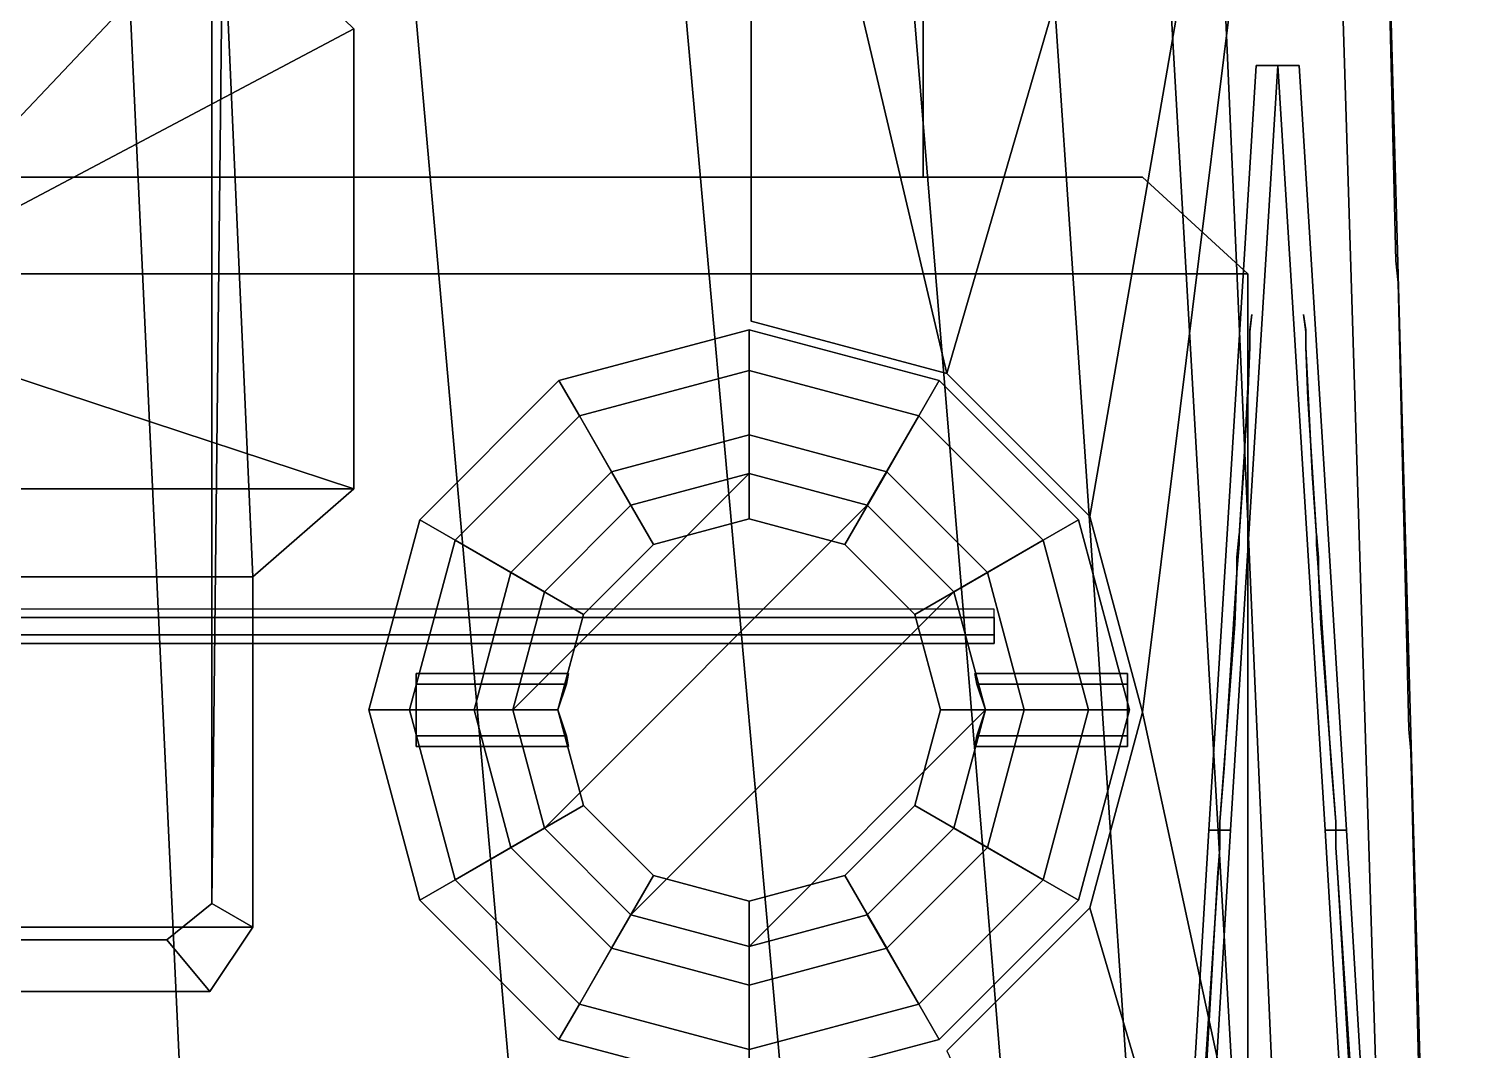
# Model space of a CAD drawing. Header units: millimetres. Extents: x -9 to 9, y -100 to 98.
# Drawn here: x 2.19 to 8.9, y 25.19 to 29.94 of the extents above; entities that cross this region are included whole.
import ezdxf

# ---------------------------------------------------------------- set-up
doc = ezdxf.new("R2010")
doc.units = ezdxf.units.MM
for name, color, linetype in [('crane', 4, 'Continuous'), ('railings', 6, 'Continuous'), ('superstructure', 3, 'Continuous')]:
    doc.layers.add(name, color=color, linetype=linetype)

msp = doc.modelspace()

# ---------------------------------------------------------------- linework, layer by layer
for points in [[(3.12, 20.15, -5.73), (1.7, 20.15, -5.92), (1.03, 34.97, -5.92), (2.43, 34.97, -5.73)], [(4.86, 20.15, -5.46), (3.12, 20.15, -5.73), (2.43, 34.97, -5.73), (3.55, 34.97, -5.46)], [(6.13, 20.15, -4.84), (4.86, 20.15, -5.46), (3.55, 34.97, -5.46), (4.8, 34.97, -4.84)], [(7.12, 20.15, -3.95), (6.13, 20.15, -4.84), (4.8, 34.97, -4.84), (5.9, 34.97, -3.95)], [(7.63, 20.15, -3.2), (7.12, 20.15, -3.95), (5.9, 34.97, -3.95), (6.63, 34.97, -3.2)], [(8.07, 20.15, -2.17), (7.63, 20.15, -3.2), (6.63, 34.97, -3.2), (7.22, 34.97, -2.17)], [(8.19, 20.15, -1.44), (8.07, 20.15, -2.17), (7.22, 34.97, -2.17), (7.54, 34.97, -1.44)], [(8.61, 20.15, 4.38), (8.19, 20.15, -1.44), (7.54, 34.97, -1.44), (8.15, 34.97, 4.38)], [(8.8, 20.15, 7.23), (8.61, 20.15, 4.38), (8.15, 34.97, 4.38), (8.39, 34.97, 7.23)]]:
    msp.add_3dface(points)
at = {"layer": 'crane'}
for points in [[(7.68, 26.21, 8.21), (7.9, 29.77, 7.24), (8, 29.77, 7.24), (7.78, 26.21, 8.21)], [(7.9, 29.77, 7.32), (7.9, 29.77, 7.24), (7.68, 26.21, 8.21), (7.68, 26.21, 8.39)], [(7.78, 26.21, 8.39), (8, 29.77, 7.32), (7.9, 29.77, 7.32), (7.68, 26.21, 8.39)], [(7.78, 26.21, 9.51), (8, 29.77, 7.44), (7.9, 29.77, 7.44), (7.68, 26.21, 9.51)], [(7.9, 29.77, 7.44), (7.9, 29.77, 7.32), (7.68, 26.21, 9.33), (7.68, 26.21, 9.51)], [(7.68, 26.21, 9.33), (7.9, 29.77, 7.32), (8, 29.77, 7.32), (7.78, 26.21, 9.33)], [(7.78, 26.21, 8.21), (8, 29.77, 7.24), (8, 29.77, 7.32), (7.78, 26.21, 8.39)], [(7.78, 26.21, 9.33), (8, 29.77, 7.32), (8, 29.77, 7.44), (7.78, 26.21, 9.51)], [(8, 29.77, 7.32), (8, 29.77, 7.24), (7.9, 29.77, 7.24), (7.9, 29.77, 7.32)], [(8, 29.77, 7.44), (8, 29.77, 7.32), (7.9, 29.77, 7.32), (7.9, 29.77, 7.44)], [(8.22, 26.21, 8.21), (8, 29.77, 7.24), (8.1, 29.77, 7.24), (8.32, 26.21, 8.21)], [(8, 29.77, 7.32), (8, 29.77, 7.24), (8.22, 26.21, 8.21), (8.22, 26.21, 8.39)], [(8.32, 26.21, 8.39), (8.1, 29.77, 7.32), (8, 29.77, 7.32), (8.22, 26.21, 8.39)], [(8.1, 29.77, 7.32), (8.1, 29.77, 7.24), (8, 29.77, 7.24), (8, 29.77, 7.32)], [(8.32, 26.21, 9.51), (8.1, 29.77, 7.44), (8, 29.77, 7.44), (8.22, 26.21, 9.51)], [(8, 29.77, 7.44), (8, 29.77, 7.32), (8.22, 26.21, 9.33), (8.22, 26.21, 9.51)], [(8.1, 29.77, 7.44), (8.1, 29.77, 7.32), (8, 29.77, 7.32), (8, 29.77, 7.44)], [(8.22, 26.21, 9.33), (8, 29.77, 7.32), (8.1, 29.77, 7.32), (8.32, 26.21, 9.33)], [(8.32, 26.21, 8.21), (8.1, 29.77, 7.24), (8.1, 29.77, 7.32), (8.32, 26.21, 8.39)], [(8.32, 26.21, 9.33), (8.1, 29.77, 7.32), (8.1, 29.77, 7.44), (8.32, 26.21, 9.51)], [(7.87, 28.44, 7.7), (7.87, 28.54, 8.02), (7.88, 28.61, 7.98), (7.87, 28.53, 7.67)], [(7.87, 28.53, 7.67), (7.88, 28.61, 7.98), (7.87, 28.54, 8.02), (7.87, 28.44, 7.7)], [(8.13, 28.53, 7.67), (8.12, 28.61, 7.98), (8.13, 28.54, 8.02), (8.13, 28.44, 7.7)], [(8.13, 28.44, 7.7), (8.13, 28.54, 8.02), (8.12, 28.61, 7.98), (8.13, 28.53, 7.67)], [(7.87, 28.46, 7.69), (7.84, 27.87, 8.4), (7.82, 27.58, 8.56), (7.86, 28.22, 7.76)], [(7.86, 28.22, 7.76), (7.82, 27.58, 8.56), (7.84, 27.87, 8.4), (7.87, 28.46, 7.69)], [(8.14, 28.22, 7.76), (8.18, 27.58, 8.56), (8.16, 27.87, 8.4), (8.13, 28.46, 7.69)], [(8.13, 28.46, 7.69), (8.16, 27.87, 8.4), (8.18, 27.58, 8.56), (8.14, 28.22, 7.76)], [(7.82, 27.54, 7.97), (7.82, 27.59, 8.56), (7.81, 27.48, 8.62), (7.81, 27.41, 8.01)], [(7.81, 27.41, 8.01), (7.81, 27.48, 8.62), (7.82, 27.59, 8.56), (7.82, 27.54, 7.97)], [(8.19, 27.41, 8.01), (8.19, 27.48, 8.62), (8.18, 27.59, 8.56), (8.18, 27.54, 7.97)], [(8.18, 27.54, 7.97), (8.18, 27.59, 8.56), (8.19, 27.48, 8.62), (8.19, 27.41, 8.01)], [(7.8, 27.17, 8.08), (7.73, 26.25, 9.33), (7.75, 26.5, 9.17), (7.81, 27.41, 8.01)], [(7.81, 27.41, 8.01), (7.75, 26.5, 9.17), (7.73, 26.25, 9.33), (7.8, 27.17, 8.08)], [(8.2, 27.17, 8.08), (8.27, 26.25, 9.33), (8.25, 26.5, 9.17), (8.19, 27.41, 8.01)], [(8.19, 27.41, 8.01), (8.25, 26.5, 9.17), (8.27, 26.25, 9.33), (8.2, 27.17, 8.08)], [(7.73, 26.13, 8.37), (7.73, 26.13, 9.33), (7.73, 26.25, 9.34), (7.73, 26.25, 8.36)], [(7.73, 26.25, 8.36), (7.73, 26.25, 9.34), (7.73, 26.13, 9.33), (7.73, 26.13, 8.37)], [(8.27, 26.25, 8.36), (8.27, 26.25, 9.34), (8.27, 26.13, 9.33), (8.27, 26.13, 8.37)], [(8.27, 26.13, 8.37), (8.27, 26.13, 9.33), (8.27, 26.25, 9.34), (8.27, 26.25, 8.36)], [(7.2, 16.53, 8.14), (7.78, 26.21, 8.39), (7.68, 26.21, 8.39), (7.1, 16.53, 8.14)], [(7.68, 26.21, 8.39), (7.68, 26.21, 8.21), (7.1, 16.53, 8.05), (7.1, 16.53, 8.14)], [(7.1, 16.53, 8.05), (7.68, 26.21, 8.21), (7.78, 26.21, 8.21), (7.2, 16.53, 8.05)], [(7.68, 26.21, 9.51), (7.68, 26.21, 9.33), (7.1, 16.53, 8.24), (7.1, 16.53, 8.38)], [(7.1, 16.53, 8.24), (7.68, 26.21, 9.33), (7.78, 26.21, 9.33), (7.2, 16.53, 8.24)], [(7.2, 16.53, 8.38), (7.78, 26.21, 9.51), (7.68, 26.21, 9.51), (7.1, 16.53, 8.38)], [(7.2, 16.53, 8.05), (7.78, 26.21, 8.21), (7.78, 26.21, 8.39), (7.2, 16.53, 8.14)], [(7.2, 16.53, 8.24), (7.78, 26.21, 9.33), (7.78, 26.21, 9.51), (7.2, 16.53, 8.38)], [(8.22, 26.21, 9.51), (8.22, 26.21, 9.33), (8.8, 16.53, 8.24), (8.8, 16.53, 8.38)], [(8.8, 16.53, 8.24), (8.22, 26.21, 9.33), (8.32, 26.21, 9.33), (8.9, 16.53, 8.24)], [(8.9, 16.53, 8.38), (8.32, 26.21, 9.51), (8.22, 26.21, 9.51), (8.8, 16.53, 8.38)], [(8.9, 16.53, 8.14), (8.32, 26.21, 8.39), (8.22, 26.21, 8.39), (8.8, 16.53, 8.14)], [(8.22, 26.21, 8.39), (8.22, 26.21, 8.21), (8.8, 16.53, 8.05), (8.8, 16.53, 8.14)], [(8.8, 16.53, 8.05), (8.22, 26.21, 8.21), (8.32, 26.21, 8.21), (8.9, 16.53, 8.05)], [(8.9, 16.53, 8.24), (8.32, 26.21, 9.33), (8.32, 26.21, 9.51), (8.9, 16.53, 8.38)], [(8.9, 16.53, 8.05), (8.32, 26.21, 8.21), (8.32, 26.21, 8.39), (8.9, 16.53, 8.14)], [(7.64, 24.77, 8.34), (7.73, 26.13, 9.33), (7.72, 25.99, 9.31), (7.64, 24.63, 8.33)], [(7.64, 24.63, 8.33), (7.72, 25.99, 9.31), (7.73, 26.13, 9.33), (7.64, 24.77, 8.34)], [(8.36, 24.63, 8.33), (8.28, 25.99, 9.31), (8.27, 26.13, 9.33), (8.36, 24.77, 8.34)], [(8.36, 24.77, 8.34), (8.27, 26.13, 9.33), (8.28, 25.99, 9.31), (8.36, 24.63, 8.33)]]:
    msp.add_3dface(points, dxfattribs=at)
at = {"layer": 'railings'}
for points in [[(6.35, 29.39, 10.33), (6.35, 31.7, 10.33), (6.35, 31.7, 10.22), (6.35, 29.39, 10.22)], [(6.35, 29.39, 10.22), (6.35, 31.7, 10.22), (6.35, 31.7, 10.33), (6.35, 29.39, 10.33)], [(6.35, 29.39, 10.69), (6.35, 31.7, 10.69), (6.35, 31.7, 10.8), (6.35, 29.39, 10.8)], [(6.35, 29.39, 10.8), (6.35, 31.7, 10.8), (6.35, 31.7, 10.69), (6.35, 29.39, 10.69)], [(8.55, 28.86, 7.79), (8.5, 30.94, 7.79), (8.5, 30.94, 7.68), (8.55, 28.86, 7.68)], [(8.55, 28.86, 7.68), (8.5, 30.94, 7.68), (8.5, 30.94, 7.79), (8.55, 28.86, 7.79)], [(8.55, 28.86, 8.15), (8.5, 30.94, 8.15), (8.5, 30.94, 8.26), (8.55, 28.86, 8.26)], [(8.55, 28.86, 8.26), (8.5, 30.94, 8.26), (8.5, 30.94, 8.15), (8.55, 28.86, 8.15)], [(3.7, 29.94, 12), (3.7, 29.94, 13.03), (3.7, 29.86, 13.03), (3.7, 29.86, 12)], [(3.7, 29.86, 12), (3.7, 29.86, 13.03), (3.7, 29.94, 13.03), (3.7, 29.94, 12)], [(3.7, 27.88, 12.56), (3.7, 29.86, 12.56), (3.7, 29.86, 12.45), (3.7, 27.88, 12.45)], [(3.7, 27.88, 12.45), (3.7, 29.86, 12.45), (3.7, 29.86, 12.56), (3.7, 27.88, 12.56)], [(3.7, 27.88, 12.92), (3.7, 29.86, 12.92), (3.7, 29.86, 13.03), (3.7, 27.88, 13.03)], [(3.7, 27.88, 13.03), (3.7, 29.86, 13.03), (3.7, 29.86, 12.92), (3.7, 27.88, 12.92)], [(6.35, 29.39, 9.77), (6.35, 29.39, 10.8), (6.35, 29.25, 10.8), (6.35, 29.25, 9.77)], [(6.35, 29.25, 9.77), (6.35, 29.25, 10.8), (6.35, 29.39, 10.8), (6.35, 29.39, 9.77)], [(7.23, 29.25, 10.33), (6.35, 29.25, 10.33), (6.35, 29.25, 10.22), (7.23, 29.25, 10.22)], [(7.23, 29.25, 10.22), (6.35, 29.25, 10.22), (6.35, 29.25, 10.33), (7.23, 29.25, 10.33)], [(7.23, 29.25, 10.69), (6.35, 29.25, 10.69), (6.35, 29.25, 10.8), (7.23, 29.25, 10.8)], [(7.23, 29.25, 10.8), (6.35, 29.25, 10.8), (6.35, 29.25, 10.69), (7.23, 29.25, 10.69)], [(7.23, 29.25, 9.77), (7.23, 29.25, 10.8), (7.37, 29.25, 10.8), (7.37, 29.25, 9.77)], [(7.37, 29.25, 9.77), (7.37, 29.25, 10.8), (7.23, 29.25, 10.8), (7.23, 29.25, 9.77)], [(7.86, 28.8, 10.33), (7.37, 29.25, 10.33), (7.37, 29.25, 10.22), (7.86, 28.8, 10.22)], [(7.86, 28.8, 10.22), (7.37, 29.25, 10.22), (7.37, 29.25, 10.33), (7.86, 28.8, 10.33)], [(7.86, 28.8, 10.69), (7.37, 29.25, 10.69), (7.37, 29.25, 10.8), (7.86, 28.8, 10.8)], [(7.86, 28.8, 10.8), (7.37, 29.25, 10.8), (7.37, 29.25, 10.69), (7.86, 28.8, 10.69)], [(7.86, 26.79, 10.33), (7.86, 28.8, 10.33), (7.86, 28.8, 10.22), (7.86, 26.79, 10.22)], [(7.86, 26.79, 10.8), (7.86, 28.8, 10.8), (7.86, 28.8, 10.69), (7.86, 26.79, 10.69)], [(7.86, 28.8, 9.77), (7.86, 28.8, 10.8), (7.86, 28.66, 10.8), (7.86, 28.66, 9.77)], [(7.86, 28.66, 9.77), (7.86, 28.66, 10.8), (7.86, 28.8, 10.8), (7.86, 28.8, 9.77)], [(8.55, 28.86, 7.23), (8.55, 28.86, 8.26), (8.56, 28.76, 8.26), (8.56, 28.76, 7.23)], [(8.56, 28.76, 7.23), (8.56, 28.76, 8.26), (8.55, 28.86, 8.26), (8.55, 28.86, 7.23)], [(8.61, 26.68, 7.68), (8.56, 28.76, 7.68), (8.56, 28.76, 7.79), (8.61, 26.68, 7.79)], [(8.61, 26.68, 7.79), (8.56, 28.76, 7.79), (8.56, 28.76, 7.68), (8.61, 26.68, 7.68)], [(8.61, 26.68, 8.26), (8.56, 28.76, 8.26), (8.56, 28.76, 8.15), (8.61, 26.68, 8.15)], [(8.61, 26.68, 8.15), (8.56, 28.76, 8.15), (8.56, 28.76, 8.26), (8.61, 26.68, 8.26)], [(7.86, 26.79, 10.22), (7.86, 28.66, 10.22), (7.86, 28.66, 10.33), (7.86, 26.79, 10.33)], [(7.86, 26.79, 10.69), (7.86, 28.66, 10.69), (7.86, 28.66, 10.8), (7.86, 26.79, 10.8)], [(3.7, 27.88, 12), (3.7, 27.88, 13.03), (3.7, 27.8, 13.03), (3.7, 27.8, 12)], [(3.7, 27.8, 12), (3.7, 27.8, 13.03), (3.7, 27.88, 13.03), (3.7, 27.88, 12)], [(3.7, 27.8, 12.56), (3.23, 27.39, 12.56), (3.23, 27.39, 12.45), (3.7, 27.8, 12.45)], [(3.7, 27.8, 12.45), (3.23, 27.39, 12.45), (3.23, 27.39, 12.56), (3.7, 27.8, 12.56)], [(3.7, 27.8, 12.92), (3.23, 27.39, 12.92), (3.23, 27.39, 13.03), (3.7, 27.8, 13.03)], [(3.7, 27.8, 13.03), (3.23, 27.39, 13.03), (3.23, 27.39, 12.92), (3.7, 27.8, 12.92)], [(3.23, 27.33, 12), (3.23, 27.33, 13.03), (3.23, 27.39, 13.03), (3.23, 27.39, 12)], [(3.23, 27.39, 12), (3.23, 27.39, 13.03), (3.23, 27.33, 13.03), (3.23, 27.33, 12)], [(3.23, 27.33, 12.45), (3.23, 25.82, 12.45), (3.23, 25.82, 12.56), (3.23, 27.33, 12.56)], [(3.23, 27.33, 12.56), (3.23, 25.82, 12.56), (3.23, 25.82, 12.45), (3.23, 27.33, 12.45)], [(3.23, 27.33, 13.03), (3.23, 25.82, 13.03), (3.23, 25.82, 12.92), (3.23, 27.33, 12.92)], [(3.23, 27.33, 12.92), (3.23, 25.82, 12.92), (3.23, 25.82, 13.03), (3.23, 27.33, 13.03)], [(7.86, 26.69, 9.77), (7.86, 26.69, 10.8), (7.86, 26.79, 10.8), (7.86, 26.79, 9.77)], [(7.86, 26.79, 9.77), (7.86, 26.79, 10.8), (7.86, 26.69, 10.8), (7.86, 26.69, 9.77)], [(7.86, 24.6, 10.33), (7.86, 26.69, 10.33), (7.86, 26.69, 10.22), (7.86, 24.6, 10.22)], [(7.86, 24.6, 10.22), (7.86, 26.69, 10.22), (7.86, 26.69, 10.33), (7.86, 24.6, 10.33)], [(7.86, 24.6, 10.69), (7.86, 26.69, 10.69), (7.86, 26.69, 10.8), (7.86, 24.6, 10.8)], [(7.86, 24.6, 10.8), (7.86, 26.69, 10.8), (7.86, 26.69, 10.69), (7.86, 24.6, 10.69)], [(8.61, 26.68, 7.23), (8.61, 26.68, 8.26), (8.62, 26.58, 8.26), (8.62, 26.58, 7.23)], [(8.62, 26.58, 7.23), (8.62, 26.58, 8.26), (8.61, 26.68, 8.26), (8.61, 26.68, 7.23)], [(8.67, 24.5, 7.68), (8.62, 26.58, 7.68), (8.62, 26.58, 7.79), (8.67, 24.5, 7.79)], [(8.67, 24.5, 7.79), (8.62, 26.58, 7.79), (8.62, 26.58, 7.68), (8.67, 24.5, 7.68)], [(8.67, 24.5, 8.26), (8.62, 26.58, 8.26), (8.62, 26.58, 8.15), (8.67, 24.5, 8.15)], [(8.67, 24.5, 8.15), (8.62, 26.58, 8.15), (8.62, 26.58, 8.26), (8.67, 24.5, 8.26)], [(3.23, 25.82, 12), (3.23, 25.82, 13.03), (3.23, 25.76, 13.03), (3.23, 25.76, 12)], [(3.23, 25.76, 12), (3.23, 25.76, 13.03), (3.23, 25.82, 13.03), (3.23, 25.82, 12)], [(3.23, 25.76, 12.45), (3.03, 25.46, 12.45), (3.03, 25.46, 12.56), (3.23, 25.76, 12.56)], [(3.23, 25.76, 12.56), (3.03, 25.46, 12.56), (3.03, 25.46, 12.45), (3.23, 25.76, 12.45)], [(3.23, 25.76, 13.03), (3.03, 25.46, 13.03), (3.03, 25.46, 12.92), (3.23, 25.76, 12.92)], [(3.23, 25.76, 12.92), (3.03, 25.46, 12.92), (3.03, 25.46, 13.03), (3.23, 25.76, 13.03)], [(-2.97, 25.46, 13.03), (2.97, 25.46, 13.03), (2.97, 25.46, 12.92), (-2.97, 25.46, 12.92)], [(-2.97, 25.46, 12.92), (2.97, 25.46, 12.92), (2.97, 25.46, 13.03), (-2.97, 25.46, 13.03)], [(-2.97, 25.46, 12.45), (2.97, 25.46, 12.45), (2.97, 25.46, 12.56), (-2.97, 25.46, 12.56)], [(-2.97, 25.46, 12.56), (2.97, 25.46, 12.56), (2.97, 25.46, 12.45), (-2.97, 25.46, 12.45)], [(3.03, 25.46, 12), (3.03, 25.46, 13.03), (2.97, 25.46, 13.03), (2.97, 25.46, 12)], [(2.97, 25.46, 12), (2.97, 25.46, 13.03), (3.03, 25.46, 13.03), (3.03, 25.46, 12)]]:
    msp.add_3dface(points, dxfattribs=at)
at = {"layer": 'superstructure'}
for points in [[(3.04, 25.87, 9.77), (3.04, 38.72, 9.77), (3.04, 38.72, 11.95), (3.04, 25.87, 11.95)], [(3.04, 25.87, 11.95), (3.04, 38.72, 11.95), (3.09, 35.26, 11.95), (3.09, 30.53, 11.95)], [(6.35, 29.25, 9.77), (6.35, 37.72, 9.77), (-6.35, 37.72, 9.77), (-6.35, 29.25, 9.77)], [(5.55, 29.25, 9.72), (5.55, 37.72, 9.72), (6.35, 37.72, 9.72), (6.35, 29.25, 9.72)], [(6.35, 29.25, 9.72), (6.35, 37.72, 9.72), (6.35, 37.72, 9.77), (6.35, 29.25, 9.77)], [(3.09, 30.53, 12), (3.09, 35.26, 12), (1.36, 34.07, 12), (1.36, 28.7, 12)], [(5.8046, 31.1154, 7.23), (6.46, 28.3362, 7.23), (8.39, 34.97, 7.23), (5.91, 31.37, 7.23)], [(8.39, 34.97, 7.23), (6.46, 28.3362, 7.23), (6.46, 28.3362, 7.23), (7.1262, 27.67, 7.23)], [(8.39, 34.97, 7.23), (7.1262, 27.67, 7.23), (7.1262, 27.67, 7.23), (7.37, 26.76, 7.23)], [(8.39, 34.97, 7.23), (7.37, 26.76, 7.23), (7.37, 26.76, 7.23), (8.8, 20.15, 7.23)], [(5.55, 28.58, 7.23), (6.46, 28.3362, 7.23), (5.8046, 31.1154, 7.23), (5.55, 31.01, 7.23)], [(5.55, 28.58, 7.23), (5.55, 31.01, 7.23), (5.55, 31.01, 9.72), (5.55, 28.58, 9.72)], [(3.7, 29.94, 12), (3.09, 30.53, 12), (1.36, 28.7, 12)], [(3.04, 25.87, 11.95), (3.09, 30.53, 11.95), (3.23, 27.39, 11.95), (3.23, 25.76, 11.95)], [(3.23, 27.39, 11.95), (3.09, 30.53, 11.95), (3.7, 29.94, 11.95), (3.7, 27.8, 11.95)], [(3.7, 27.8, 12), (3.7, 29.94, 12), (1.36, 28.7, 12), (1.27, 28.6, 12)], [(3.7, 27.8, 11.95), (3.7, 29.94, 11.95), (3.7, 29.94, 12), (3.7, 27.8, 12)], [(-7.86, 28.8, 9.72), (-7.37, 29.25, 9.72), (7.37, 29.25, 9.72), (7.86, 28.8, 9.72)], [(7.86, 28.8, 9.77), (7.37, 29.25, 9.77), (-7.37, 29.25, 9.77), (-7.86, 28.8, 9.77)], [(7.37, 29.25, 9.77), (7.37, 29.25, 9.72), (-7.37, 29.25, 9.72), (-7.37, 29.25, 9.77)], [(7.86, 28.8, 9.72), (7.37, 29.25, 9.72), (7.37, 29.25, 9.77), (7.86, 28.8, 9.77)], [(7.86, 24.5, 9.77), (7.86, 28.8, 9.77), (-7.86, 28.8, 9.77), (-7.86, 24.5, 9.77)], [(-7.86, 24.5, 9.72), (-7.86, 28.8, 9.72), (7.86, 28.8, 9.72), (7.86, 24.5, 9.72)], [(7.86, 28.8, 9.72), (7.86, 28.8, 9.77), (7.86, 24.5, 9.77), (7.86, 24.5, 9.72)], [(1.27, 28.6, 12), (-1.27, 28.6, 12), (-3.7, 27.8, 12), (3.7, 27.8, 12)], [(4.655, 28.3029, 11.68), (5.54, 28.54, 11.68), (5.54, 28.35, 11.17), (4.75, 28.1383, 11.17)], [(5.54, 28.54, 11.85), (4.655, 28.3029, 11.85), (4.75, 28.1383, 12.51), (5.54, 28.35, 12.51)], [(5.54, 28.54, 11.68), (4.655, 28.3029, 11.68), (4.655, 28.3029, 11.85), (5.54, 28.54, 11.85)], [(5.54, 28.54, 11.68), (6.425, 28.3029, 11.68), (6.33, 28.1383, 11.17), (5.54, 28.35, 11.17)], [(6.425, 28.3029, 11.85), (5.54, 28.54, 11.85), (5.54, 28.35, 12.51), (6.33, 28.1383, 12.51)], [(6.425, 28.3029, 11.68), (5.54, 28.54, 11.68), (5.54, 28.54, 11.85), (6.425, 28.3029, 11.85)], [(6.46, 28.3362, 7.23), (5.55, 28.58, 7.23), (5.55, 28.58, 9.72), (6.46, 28.3362, 9.72)], [(4.75, 28.1383, 11.17), (5.54, 28.35, 11.17), (5.54, 28.05, 10.7), (4.9, 27.8785, 10.7)], [(5.54, 28.35, 12.51), (4.75, 28.1383, 12.51), (4.99, 27.7226, 12.51), (5.54, 27.87, 12.51)], [(5.54, 28.35, 11.17), (6.33, 28.1383, 11.17), (6.18, 27.8785, 10.7), (5.54, 28.05, 10.7)], [(6.33, 28.1383, 12.51), (5.54, 28.35, 12.51), (5.54, 27.87, 12.51), (6.09, 27.7226, 12.51)], [(7.1262, 27.67, 7.23), (6.46, 28.3362, 7.23), (6.46, 28.3362, 9.72), (7.1262, 27.67, 9.72)], [(4.0071, 27.655, 11.68), (4.655, 28.3029, 11.68), (4.75, 28.1383, 11.17), (4.1717, 27.56, 11.17)], [(4.655, 28.3029, 11.85), (4.0071, 27.655, 11.85), (4.1717, 27.56, 12.51), (4.75, 28.1383, 12.51)], [(4.655, 28.3029, 11.68), (4.0071, 27.655, 11.68), (4.0071, 27.655, 11.85), (4.655, 28.3029, 11.85)], [(6.425, 28.3029, 11.68), (7.0729, 27.655, 11.68), (6.9083, 27.56, 11.17), (6.33, 28.1383, 11.17)], [(7.0729, 27.655, 11.85), (6.425, 28.3029, 11.85), (6.33, 28.1383, 12.51), (6.9083, 27.56, 12.51)], [(7.0729, 27.655, 11.68), (6.425, 28.3029, 11.68), (6.425, 28.3029, 11.85), (7.0729, 27.655, 11.85)], [(4.1717, 27.56, 11.17), (4.75, 28.1383, 11.17), (4.9, 27.8785, 10.7), (4.4315, 27.41, 10.7)], [(4.75, 28.1383, 12.51), (4.1717, 27.56, 12.51), (4.5874, 27.32, 12.51), (4.99, 27.7226, 12.51)], [(6.9083, 27.56, 12.51), (6.33, 28.1383, 12.51), (6.09, 27.7226, 12.51), (6.4926, 27.32, 12.51)], [(6.33, 28.1383, 11.17), (6.9083, 27.56, 11.17), (6.6485, 27.41, 10.7), (6.18, 27.8785, 10.7)], [(5.54, 27.66, 10.7), (5.095, 27.5408, 10.7), (4.9, 27.8785, 10.7), (5.54, 28.05, 10.7)], [(5.985, 27.5408, 10.7), (5.54, 27.66, 10.7), (5.54, 28.05, 10.7), (6.18, 27.8785, 10.7)], [(5.095, 27.5408, 10.7), (4.7692, 27.215, 10.7), (4.4315, 27.41, 10.7), (4.9, 27.8785, 10.7)], [(4.5874, 26.22, 13.17), (6.09, 27.7226, 13.17), (5.54, 27.87, 13.17), (4.44, 26.77, 13.17)], [(4.44, 26.77, 13.17), (5.54, 27.87, 13.17), (4.99, 27.7226, 13.17), (4.5874, 27.32, 13.17)], [(5.54, 27.87, 12.51), (4.99, 27.7226, 12.51), (4.99, 27.7226, 13.17), (5.54, 27.87, 13.17)], [(6.09, 27.7226, 12.51), (5.54, 27.87, 12.51), (5.54, 27.87, 13.17), (6.09, 27.7226, 13.17)], [(6.3108, 27.215, 10.7), (5.985, 27.5408, 10.7), (6.18, 27.8785, 10.7), (6.6485, 27.41, 10.7)], [(3.7, 27.8, 12), (-3.7, 27.8, 12), (-3.23, 27.39, 12), (3.23, 27.39, 12)], [(3.23, 27.39, 11.95), (3.7, 27.8, 11.95), (3.7, 27.8, 12), (3.23, 27.39, 12)], [(4.99, 27.7226, 12.51), (4.5874, 27.32, 12.51), (4.5874, 27.32, 13.17), (4.99, 27.7226, 13.17)], [(4.99, 25.8174, 13.17), (6.4926, 27.32, 13.17), (6.09, 27.7226, 13.17), (4.5874, 26.22, 13.17)], [(6.4926, 27.32, 12.51), (6.09, 27.7226, 12.51), (6.09, 27.7226, 13.17), (6.4926, 27.32, 13.17)], [(3.77, 26.77, 11.68), (4.0071, 27.655, 11.68), (4.1717, 27.56, 11.17), (3.96, 26.77, 11.17)], [(4.0071, 27.655, 11.85), (3.77, 26.77, 11.85), (3.96, 26.77, 12.51), (4.1717, 27.56, 12.51)], [(4.0071, 27.655, 11.68), (3.77, 26.77, 11.68), (3.77, 26.77, 11.85), (4.0071, 27.655, 11.85)], [(5.54, 27.66, 9.77), (5.095, 27.5408, 9.77), (5.095, 27.5408, 10.7), (5.54, 27.66, 10.7)], [(5.985, 27.5408, 9.77), (5.54, 27.66, 9.77), (5.54, 27.66, 10.7), (5.985, 27.5408, 10.7)], [(7.0729, 27.655, 11.68), (7.31, 26.77, 11.68), (7.12, 26.77, 11.17), (6.9083, 27.56, 11.17)], [(7.31, 26.77, 11.85), (7.0729, 27.655, 11.85), (6.9083, 27.56, 12.51), (7.12, 26.77, 12.51)], [(7.31, 26.77, 11.68), (7.0729, 27.655, 11.68), (7.0729, 27.655, 11.85), (7.31, 26.77, 11.85)], [(7.37, 26.76, 7.23), (7.1262, 27.67, 7.23), (7.1262, 27.67, 9.72), (7.37, 26.76, 9.72)], [(3.96, 26.77, 11.17), (4.1717, 27.56, 11.17), (4.4315, 27.41, 10.7), (4.26, 26.77, 10.7)], [(4.1717, 27.56, 12.51), (3.96, 26.77, 12.51), (4.44, 26.77, 12.51), (4.5874, 27.32, 12.51)], [(5.095, 27.5408, 9.77), (4.7692, 27.215, 9.77), (4.7692, 27.215, 10.7), (5.095, 27.5408, 10.7)], [(6.3108, 27.215, 9.77), (5.985, 27.5408, 9.77), (5.985, 27.5408, 10.7), (6.3108, 27.215, 10.7)], [(7.12, 26.77, 12.51), (6.9083, 27.56, 12.51), (6.4926, 27.32, 12.51), (6.64, 26.77, 12.51)], [(6.9083, 27.56, 11.17), (7.12, 26.77, 11.17), (6.82, 26.77, 10.7), (6.6485, 27.41, 10.7)], [(3.23, 27.39, 12), (-3.23, 27.39, 12), (-3.23, 25.76, 12), (3.23, 25.76, 12)], [(3.23, 25.76, 11.95), (3.23, 27.39, 11.95), (3.23, 27.39, 12), (3.23, 25.76, 12)], [(4.7692, 27.215, 10.7), (4.65, 26.77, 10.7), (4.26, 26.77, 10.7), (4.4315, 27.41, 10.7)], [(6.43, 26.77, 10.7), (6.3108, 27.215, 10.7), (6.6485, 27.41, 10.7), (6.82, 26.77, 10.7)], [(4.5874, 27.32, 12.51), (4.44, 26.77, 12.51), (4.44, 26.77, 13.17), (4.5874, 27.32, 13.17)], [(5.54, 25.67, 13.17), (6.64, 26.77, 13.17), (6.4926, 27.32, 13.17), (4.99, 25.8174, 13.17)], [(6.64, 26.77, 12.51), (6.4926, 27.32, 12.51), (6.4926, 27.32, 13.17), (6.64, 26.77, 13.17)], [(4.7692, 27.215, 9.77), (4.65, 26.77, 9.77), (4.65, 26.77, 10.7), (4.7692, 27.215, 10.7)], [(6.43, 26.77, 9.77), (6.3108, 27.215, 9.77), (6.3108, 27.215, 10.7), (6.43, 26.77, 10.7)], [(3.99, 26.6498, 12.9102), (3.99, 26.94, 12.79), (3.99, 26.8902, 12.6698), (3.99, 26.6, 12.79)], [(3.99, 26.77, 12.96), (3.99, 26.8902, 12.9102), (3.99, 26.94, 12.79), (3.99, 26.6498, 12.9102)], [(4.7, 26.94, 12.79), (4.69, 26.8902, 12.6698), (3.99, 26.8902, 12.6698), (3.99, 26.94, 12.79)], [(4.69, 26.8902, 12.9102), (4.7, 26.94, 12.79), (3.99, 26.94, 12.79), (3.99, 26.8902, 12.9102)], [(6.59, 26.94, 12.79), (6.6, 26.8902, 12.9102), (7.3, 26.8902, 12.9102), (7.3, 26.94, 12.79)], [(6.6, 26.8902, 12.6698), (6.59, 26.94, 12.79), (7.3, 26.94, 12.79), (7.3, 26.8902, 12.6698)], [(7.3, 26.8902, 12.9102), (7.3, 26.6, 12.79), (7.3, 26.6498, 12.6698), (7.3, 26.94, 12.79)], [(7.3, 26.94, 12.79), (7.3, 26.6498, 12.6698), (7.3, 26.77, 12.62), (7.3, 26.8902, 12.6698)], [(3.99, 26.6, 12.79), (3.99, 26.8902, 12.6698), (3.99, 26.77, 12.62), (3.99, 26.6498, 12.6698)], [(4.69, 26.8902, 12.6698), (4.65, 26.77, 12.62), (3.99, 26.77, 12.62), (3.99, 26.8902, 12.6698)], [(4.65, 26.77, 12.96), (4.69, 26.8902, 12.9102), (3.99, 26.8902, 12.9102), (3.99, 26.77, 12.96)], [(6.6, 26.8902, 12.9102), (6.64, 26.77, 12.96), (7.3, 26.77, 12.96), (7.3, 26.8902, 12.9102)], [(6.64, 26.77, 12.62), (6.6, 26.8902, 12.6698), (7.3, 26.8902, 12.6698), (7.3, 26.77, 12.62)], [(7.3, 26.77, 12.96), (7.3, 26.6498, 12.9102), (7.3, 26.6, 12.79), (7.3, 26.8902, 12.9102)], [(4.0071, 25.885, 11.68), (3.77, 26.77, 11.68), (3.96, 26.77, 11.17), (4.1717, 25.98, 11.17)], [(3.77, 26.77, 11.85), (4.0071, 25.885, 11.85), (4.1717, 25.98, 12.51), (3.96, 26.77, 12.51)], [(3.77, 26.77, 11.68), (4.0071, 25.885, 11.68), (4.0071, 25.885, 11.85), (3.77, 26.77, 11.85)], [(4.1717, 25.98, 11.17), (3.96, 26.77, 11.17), (4.26, 26.77, 10.7), (4.4315, 26.13, 10.7)], [(3.96, 26.77, 12.51), (4.1717, 25.98, 12.51), (4.5874, 26.22, 12.51), (4.44, 26.77, 12.51)], [(4.65, 26.77, 12.62), (4.69, 26.6498, 12.6698), (3.99, 26.6498, 12.6698), (3.99, 26.77, 12.62)], [(4.69, 26.6498, 12.9102), (4.65, 26.77, 12.96), (3.99, 26.77, 12.96), (3.99, 26.6498, 12.9102)], [(4.65, 26.77, 10.7), (4.7692, 26.325, 10.7), (4.4315, 26.13, 10.7), (4.26, 26.77, 10.7)], [(4.44, 26.77, 12.51), (4.5874, 26.22, 12.51), (4.5874, 26.22, 13.17), (4.44, 26.77, 13.17)], [(4.65, 26.77, 9.77), (4.7692, 26.325, 9.77), (4.7692, 26.325, 10.7), (4.65, 26.77, 10.7)], [(6.09, 25.8174, 13.17), (6.4926, 26.22, 13.17), (6.64, 26.77, 13.17), (5.54, 25.67, 13.17)], [(6.3108, 26.325, 9.77), (6.43, 26.77, 9.77), (6.43, 26.77, 10.7), (6.3108, 26.325, 10.7)], [(6.3108, 26.325, 10.7), (6.43, 26.77, 10.7), (6.82, 26.77, 10.7), (6.6485, 26.13, 10.7)], [(6.4926, 26.22, 12.51), (6.64, 26.77, 12.51), (6.64, 26.77, 13.17), (6.4926, 26.22, 13.17)], [(6.9083, 25.98, 12.51), (7.12, 26.77, 12.51), (6.64, 26.77, 12.51), (6.4926, 26.22, 12.51)], [(6.64, 26.77, 12.96), (6.6, 26.6498, 12.9102), (7.3, 26.6498, 12.9102), (7.3, 26.77, 12.96)], [(6.6, 26.6498, 12.6698), (6.64, 26.77, 12.62), (7.3, 26.77, 12.62), (7.3, 26.6498, 12.6698)], [(7.12, 26.77, 11.17), (6.9083, 25.98, 11.17), (6.6485, 26.13, 10.7), (6.82, 26.77, 10.7)], [(7.31, 26.77, 11.68), (7.0729, 25.885, 11.68), (6.9083, 25.98, 11.17), (7.12, 26.77, 11.17)], [(7.0729, 25.885, 11.85), (7.31, 26.77, 11.85), (7.12, 26.77, 12.51), (6.9083, 25.98, 12.51)], [(7.0729, 25.885, 11.68), (7.31, 26.77, 11.68), (7.31, 26.77, 11.85), (7.0729, 25.885, 11.85)], [(7.1262, 25.85, 7.23), (7.37, 26.76, 7.23), (7.37, 26.76, 9.72), (7.1262, 25.85, 9.72)], [(7.37, 26.76, 7.23), (7.1262, 25.85, 7.23), (7.1262, 25.85, 7.23), (8.8, 20.15, 7.23)], [(4.69, 26.6498, 12.6698), (4.7, 26.6, 12.79), (3.99, 26.6, 12.79), (3.99, 26.6498, 12.6698)], [(4.7, 26.6, 12.79), (4.69, 26.6498, 12.9102), (3.99, 26.6498, 12.9102), (3.99, 26.6, 12.79)], [(6.6, 26.6498, 12.9102), (6.59, 26.6, 12.79), (7.3, 26.6, 12.79), (7.3, 26.6498, 12.9102)], [(6.59, 26.6, 12.79), (6.6, 26.6498, 12.6698), (7.3, 26.6498, 12.6698), (7.3, 26.6, 12.79)], [(4.7692, 26.325, 10.7), (5.095, 25.9992, 10.7), (4.9, 25.6615, 10.7), (4.4315, 26.13, 10.7)], [(4.7692, 26.325, 9.77), (5.095, 25.9992, 9.77), (5.095, 25.9992, 10.7), (4.7692, 26.325, 10.7)], [(5.985, 25.9992, 9.77), (6.3108, 26.325, 9.77), (6.3108, 26.325, 10.7), (5.985, 25.9992, 10.7)], [(5.985, 25.9992, 10.7), (6.3108, 26.325, 10.7), (6.6485, 26.13, 10.7), (6.18, 25.6615, 10.7)], [(4.1717, 25.98, 12.51), (4.75, 25.4017, 12.51), (4.99, 25.8174, 12.51), (4.5874, 26.22, 12.51)], [(4.5874, 26.22, 12.51), (4.99, 25.8174, 12.51), (4.99, 25.8174, 13.17), (4.5874, 26.22, 13.17)], [(6.09, 25.8174, 12.51), (6.4926, 26.22, 12.51), (6.4926, 26.22, 13.17), (6.09, 25.8174, 13.17)], [(6.33, 25.4017, 12.51), (6.9083, 25.98, 12.51), (6.4926, 26.22, 12.51), (6.09, 25.8174, 12.51)], [(4.75, 25.4017, 11.17), (4.1717, 25.98, 11.17), (4.4315, 26.13, 10.7), (4.9, 25.6615, 10.7)], [(6.9083, 25.98, 11.17), (6.33, 25.4017, 11.17), (6.18, 25.6615, 10.7), (6.6485, 26.13, 10.7)], [(4.655, 25.2371, 11.68), (4.0071, 25.885, 11.68), (4.1717, 25.98, 11.17), (4.75, 25.4017, 11.17)], [(4.0071, 25.885, 11.85), (4.655, 25.2371, 11.85), (4.75, 25.4017, 12.51), (4.1717, 25.98, 12.51)], [(5.095, 25.9992, 10.7), (5.54, 25.88, 10.7), (5.54, 25.49, 10.7), (4.9, 25.6615, 10.7)], [(5.095, 25.9992, 9.77), (5.54, 25.88, 9.77), (5.54, 25.88, 10.7), (5.095, 25.9992, 10.7)], [(5.54, 25.88, 9.77), (5.985, 25.9992, 9.77), (5.985, 25.9992, 10.7), (5.54, 25.88, 10.7)], [(5.54, 25.88, 10.7), (5.985, 25.9992, 10.7), (6.18, 25.6615, 10.7), (5.54, 25.49, 10.7)], [(7.0729, 25.885, 11.68), (6.425, 25.2371, 11.68), (6.33, 25.4017, 11.17), (6.9083, 25.98, 11.17)], [(6.425, 25.2371, 11.85), (7.0729, 25.885, 11.85), (6.9083, 25.98, 12.51), (6.33, 25.4017, 12.51)], [(2.83, 25.7, 9.77), (3.04, 25.87, 9.77), (3.04, 25.87, 11.95), (2.83, 25.7, 11.95)], [(2.83, 25.7, 11.95), (3.04, 25.87, 11.95), (3.23, 25.76, 11.95), (3.03, 25.46, 11.95)], [(4.0071, 25.885, 11.68), (4.655, 25.2371, 11.68), (4.655, 25.2371, 11.85), (4.0071, 25.885, 11.85)], [(6.425, 25.2371, 11.68), (7.0729, 25.885, 11.68), (7.0729, 25.885, 11.85), (6.425, 25.2371, 11.85)], [(6.46, 25.1838, 7.23), (7.1262, 25.85, 7.23), (7.1262, 25.85, 9.72), (6.46, 25.1838, 9.72)], [(7.1262, 25.85, 7.23), (6.46, 25.1838, 7.23), (6.46, 25.1838, 7.23), (8.8, 20.15, 7.23)], [(4.75, 25.4017, 12.51), (5.54, 25.19, 12.51), (5.54, 25.67, 12.51), (4.99, 25.8174, 12.51)], [(4.99, 25.8174, 12.51), (5.54, 25.67, 12.51), (5.54, 25.67, 13.17), (4.99, 25.8174, 13.17)], [(5.54, 25.67, 12.51), (6.09, 25.8174, 12.51), (6.09, 25.8174, 13.17), (5.54, 25.67, 13.17)], [(5.54, 25.19, 12.51), (6.33, 25.4017, 12.51), (6.09, 25.8174, 12.51), (5.54, 25.67, 12.51)], [(3.23, 25.76, 12), (-3.23, 25.76, 12), (-3.03, 25.46, 12), (3.03, 25.46, 12)], [(3.03, 25.46, 11.95), (3.23, 25.76, 11.95), (3.23, 25.76, 12), (3.03, 25.46, 12)], [(3.03, 25.46, 11.95), (-3.03, 25.46, 11.95), (-2.83, 25.7, 11.95), (2.83, 25.7, 11.95)], [(2.83, 25.7, 11.95), (-2.83, 25.7, 11.95), (-2.83, 25.7, 9.77), (2.83, 25.7, 9.77)], [(5.54, 25.19, 11.17), (4.75, 25.4017, 11.17), (4.9, 25.6615, 10.7), (5.54, 25.49, 10.7)], [(6.33, 25.4017, 11.17), (5.54, 25.19, 11.17), (5.54, 25.49, 10.7), (6.18, 25.6615, 10.7)], [(3.03, 25.46, 12), (-3.03, 25.46, 12), (-3.03, 25.46, 11.95), (3.03, 25.46, 11.95)], [(5.54, 25, 11.68), (4.655, 25.2371, 11.68), (4.75, 25.4017, 11.17), (5.54, 25.19, 11.17)], [(4.655, 25.2371, 11.85), (5.54, 25, 11.85), (5.54, 25.19, 12.51), (4.75, 25.4017, 12.51)], [(6.425, 25.2371, 11.68), (5.54, 25, 11.68), (5.54, 25.19, 11.17), (6.33, 25.4017, 11.17)], [(5.54, 25, 11.85), (6.425, 25.2371, 11.85), (6.33, 25.4017, 12.51), (5.54, 25.19, 12.51)], [(4.655, 25.2371, 11.68), (5.54, 25, 11.68), (5.54, 25, 11.85), (4.655, 25.2371, 11.85)], [(5.54, 25, 11.68), (6.425, 25.2371, 11.68), (6.425, 25.2371, 11.85), (5.54, 25, 11.85)]]:
    msp.add_3dface(points, dxfattribs=at)

# ---------------------------------------------------------------- meshes
mesh = msp.add_polymesh((2, 6), dxfattribs=dict(at, n_close=True))
for k, corner in enumerate([(-6.68, 27.24, 25.33), (-6.68, 27.2, 25.3993), (-6.68, 27.12, 25.3993), (-6.68, 27.08, 25.33), (-6.68, 27.12, 25.2607), (-6.68, 27.2, 25.2607), (6.68, 27.24, 25.33), (6.68, 27.2, 25.3993), (6.68, 27.12, 25.3993), (6.68, 27.08, 25.33), (6.68, 27.12, 25.2607), (6.68, 27.2, 25.2607)]):
    mesh.set_mesh_vertex(divmod(k, 6), corner)
mesh = msp.add_polymesh((2, 6), dxfattribs=dict(at, n_close=True))
for k, corner in enumerate([(2.68, 23.5, 9.77), (2.73, 23.4134, 9.77), (2.83, 23.4134, 9.77), (2.88, 23.5, 9.77), (2.83, 23.5866, 9.77), (2.73, 23.5866, 9.77), (0, 27.0283, 19.873), (0, 27.0076, 20.0615), (0.05, 27.0734, 20.25), (0.1, 27.16, 20.25), (0.05, 27.2466, 20.25), (0, 27.1808, 20.0615)]):
    mesh.set_mesh_vertex(divmod(k, 6), corner)

doc.saveas('drawing.dxf')
